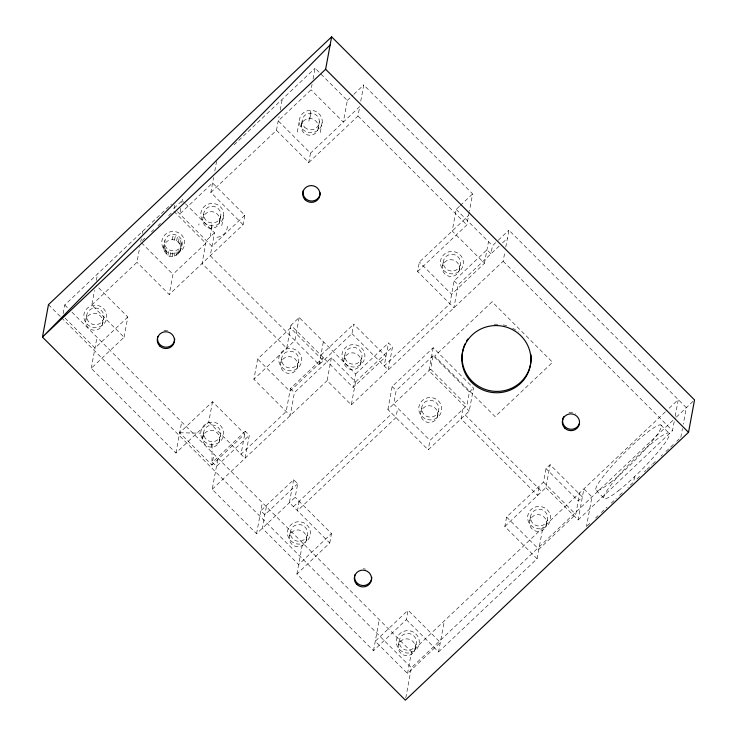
<?xml version="1.0" encoding="UTF-8"?>
<svg xmlns="http://www.w3.org/2000/svg" width="737" height="737" viewBox="0 0 737 737"><rect width="100%" height="100%" fill="white"/><g stroke="black" fill="none" stroke-linecap="round" stroke-linejoin="round"><path stroke-width="0.55" stroke-dasharray="3.69 2.76" d="M212.118 444.568L211.934 465.038L244.767 433.992L212.505 401.711L179.671 432.766L211.934 465.038L213.933 454.232M180.547 250.368C182.103 245.172 177.663 239.654 172.329 239.672A8.614 8.365 10.5 0 0 163.651 247.881C170.837 272.644 195.075 238.272 173.333 234.274A8.614 8.365 10.5 0 0 164.646 242.482C164.222 253.224 182.011 253.639 181.864 242.805M63.142 313.621L64.745 304.971L171.435 204.057M85.962 319.462L86.966 314.063M212.505 401.711L208.755 421.979L175.922 453.025L91.241 368.307L124.074 337.26L91.812 304.989L94.529 290.35M96.372 280.401L97.57 273.924M91.241 368.307L96.998 337.242M102.6 324.123A8.641 8.393 10.5 0 0 92.125 313.64A8.641 8.393 10.5 0 0 88.127 327.615A8.641 8.393 10.5 0 0 102.6 324.123L103.595 318.716A8.641 8.393 10.5 0 0 93.12 308.241A8.641 8.393 10.5 0 0 89.131 322.207A8.641 8.393 10.5 0 0 103.595 318.716M91.812 304.989L136.953 262.289L139.873 246.536M140.712 242.031L141.311 238.788M142.315 233.389L142.711 231.225M124.074 337.26L127.823 317.002L96.372 285.532M163.651 247.881L164.959 240.317M163.918 250.055L164.922 244.656M164.766 252.091L165.761 246.692M174.605 205.236L173.545 210.975L205.798 243.256L172.965 274.302L169.215 294.56L136.953 262.289M166.12 253.85L167.115 248.452M167.889 255.214L168.884 249.815M172.329 239.672L173.333 234.274M169.952 256.089L170.956 250.691M174.549 240.004L175.553 234.596M180.786 208.396L179.745 214.025L212.578 182.969L244.831 215.241L243.081 224.702L169.215 294.56M181.836 202.767L182.997 196.466M172.182 256.421L173.177 251.013M176.622 240.879L177.626 235.471M174.411 256.172L175.406 250.773M178.391 242.243L179.395 236.835M176.493 255.38L177.488 249.972M179.745 244.002L180.749 238.595M178.28 254.081L179.284 248.673M180.583 246.038L181.588 240.63M179.671 252.367L180.666 246.969M198.778 225.218L199.036 223.873M202.997 217.71L204.002 212.311M243.081 224.702L210.828 192.421L213.573 177.571M214.78 171.085L216.586 161.357M211.215 228.406L212.219 223.007M210.183 236.632L212.192 225.826M185.475 203.744L214.504 232.791L210.248 255.748L319.121 364.668L351.954 333.621L353.705 324.16L385.967 356.441L353.134 387.487L290.977 325.266L299.185 317.5L355.639 373.981L353.134 387.487M175.922 453.025L181.68 421.96M219.893 220.197L220.897 214.799M219.58 222.362A8.614 8.365 10.5 0 0 209.133 211.906A8.614 8.365 10.5 0 0 205.153 225.844A8.614 8.365 10.5 0 0 219.58 222.362L220.584 216.954A8.614 8.365 10.5 0 0 210.137 206.507A8.614 8.365 10.5 0 0 206.148 220.437A8.614 8.365 10.5 0 0 220.584 216.954M221.791 225.651L223.799 214.845M202.924 436.461L203.928 431.053M202.611 438.616L203.615 433.218M211.141 447.147L212.145 441.749M210.828 192.421L276.486 130.32L279.037 116.547M280.235 110.062L282.243 99.255M219.506 441.104A8.614 8.365 10.5 0 0 209.068 430.648A8.614 8.365 10.5 0 0 205.079 444.586A8.614 8.365 10.5 0 0 219.506 441.104L220.51 435.696A8.614 8.365 10.5 0 0 210.063 425.249A8.614 8.365 10.5 0 0 206.084 439.178A8.614 8.365 10.5 0 0 220.51 435.696M297.684 483.73L264.85 514.776L260.824 510.75L293.648 479.695L297.684 483.73L295.178 497.235L256.568 533.708L212.21 489.331L217.968 458.267M297.269 132.07L299.277 121.264M331.374 357.694L327.117 380.651L351.309 404.862L355.566 381.895L331.374 357.694L294.441 392.628L290.185 415.585L253.897 379.279L257.646 359.02L290.479 327.965L322.732 360.236L289.908 391.292L257.646 359.02M301.488 124.562L302.492 119.154M301.175 126.718L302.179 121.319M208.755 421.979L245.043 458.285L249.299 435.318L245.264 431.283L241.008 454.25L286.149 411.55L290.406 388.592L323.239 357.537L322.732 360.236M276.486 130.32L308.748 162.591L310.498 153.139L278.236 120.868L311.069 89.813L312.064 84.414M313.068 79.016L315.077 68.209L347.33 100.481L343.322 122.093L311.069 89.813M308.877 121.089L310.885 110.283M309.853 118.51L310.857 113.111M318.071 129.205A8.614 8.365 10.5 0 0 307.624 118.749A8.614 8.365 10.5 0 0 303.644 132.688A8.614 8.365 10.5 0 0 318.071 129.205L319.388 121.642M320.282 132.503L322.29 121.697M280.871 362.705L281.875 357.298M290.977 325.266L286.721 348.233L202.049 263.514L206.296 240.548L214.504 232.791M256.568 533.708L262.326 502.643M299.185 317.5L294.929 340.466L253.897 379.279M266.361 506.678L262.354 528.291L298.642 564.597L331.475 533.542L295.178 497.235M297.508 367.358A8.641 8.393 10.5 0 0 287.034 356.883A8.641 8.393 10.5 0 0 283.036 370.858A8.641 8.393 10.5 0 0 297.508 367.358L298.513 361.959A8.641 8.393 10.5 0 0 288.029 351.475A8.641 8.393 10.5 0 0 284.04 365.451A8.641 8.393 10.5 0 0 298.513 361.959M308.748 162.591L357.989 116.022L359.739 106.561L310.498 153.139M360.743 101.162L363.746 84.958L472.62 193.877L469.414 211.16M293.648 479.695L289.401 502.652L329.725 542.994L296.891 574.049L373.502 650.697L406.336 619.642L408.086 610.19L440.348 642.461L407.515 673.517L375.253 641.245L408.086 610.19M319.121 364.668L323.377 341.71M289.613 536.002L290.608 530.603M299.213 501.271L297.462 510.723L395.953 417.575L397.704 408.114M296.891 574.049L302.649 542.985M306.242 540.663A8.641 8.393 10.5 0 0 295.767 530.179A8.641 8.393 10.5 0 0 291.769 544.155A8.641 8.393 10.5 0 0 306.242 540.663L307.246 535.265A8.641 8.393 10.5 0 0 296.771 524.781A8.641 8.393 10.5 0 0 292.773 538.756A8.641 8.393 10.5 0 0 307.246 535.265M344.105 358.901L345.109 353.493M360.734 363.562A8.641 8.393 10.5 0 0 350.259 353.078A8.641 8.393 10.5 0 0 346.261 367.054A8.641 8.393 10.5 0 0 360.734 363.562L361.738 358.154A8.641 8.393 10.5 0 0 351.263 347.671A8.641 8.393 10.5 0 0 347.265 361.646A8.641 8.393 10.5 0 0 361.738 358.154M329.725 542.994L331.475 533.542M351.954 333.621L388.242 369.928L392.499 346.961L388.473 342.926L384.217 365.893L449.874 303.791L454.13 280.825L486.964 249.779L490.989 253.814L492.491 245.707L497.42 241.045M387.892 409.505L392.148 386.538L433.181 347.726L473.504 388.067L469.248 411.025L428.215 449.846L387.892 409.505L430.611 369.145L433.107 355.639L469.405 391.946L466.899 405.451L429.966 440.385L428.215 449.846M499.198 246.047L458.165 284.86L453.909 307.826L417.612 271.52L419.371 262.059L468.612 215.48M433.107 355.639L396.174 390.573L393.669 404.079L429.966 440.385M442.596 265.744L443.6 260.345M373.502 650.697L379.26 619.633M459.483 206.296L456.203 209.4L452.196 231.013L484.458 263.284L451.624 294.33L419.371 262.059M420.928 411.799L421.933 406.4M433.181 347.726L428.925 370.693L469.248 411.025M417.612 271.52L466.862 224.942L469.211 212.247M459.225 270.405A8.641 8.393 10.5 0 0 448.75 259.921A8.641 8.393 10.5 0 0 444.752 273.897A8.641 8.393 10.5 0 0 459.225 270.405L460.229 264.998A8.641 8.393 10.5 0 0 449.754 254.523A8.641 8.393 10.5 0 0 445.756 268.498A8.641 8.393 10.5 0 0 460.229 264.998M437.566 416.46A8.641 8.393 10.5 0 0 427.092 405.976A8.641 8.393 10.5 0 0 423.093 419.952A8.641 8.393 10.5 0 0 437.566 416.46L438.57 411.053A8.641 8.393 10.5 0 0 428.086 400.578A8.641 8.393 10.5 0 0 424.097 414.544A8.641 8.393 10.5 0 0 438.57 411.053M398.487 644.921L399.482 639.523M407.515 673.517L411.522 651.904L665.741 411.458M484.458 263.284L488.465 241.672M405.783 697.911L411.375 667.731L675.47 417.953M415.115 649.583A8.641 8.393 10.5 0 0 404.641 639.099A8.641 8.393 10.5 0 0 400.642 653.074A8.641 8.393 10.5 0 0 415.115 649.583L416.119 644.184A8.641 8.393 10.5 0 0 405.645 633.7A8.641 8.393 10.5 0 0 401.647 647.676A8.641 8.393 10.5 0 0 416.119 644.184M462.79 409.339L461.04 418.791L537.66 495.439L539.41 485.987M351.309 404.862L503.15 261.248L504.974 251.409M505.785 247.033L508.908 230.184L686.331 407.681L683.273 424.19M406.336 619.642L438.589 651.913L444.347 620.849M438.589 651.913L537.08 558.766L504.827 526.494L506.577 517.033L543.51 482.099L546.016 468.594L550.115 464.715L582.377 496.987L578.278 500.865L546.016 468.594M529.802 520.718L530.806 515.32M504.827 526.494L545.859 487.673L550.115 464.715M537.08 558.766L542.837 527.701M546.439 525.38A8.641 8.393 10.5 0 0 535.965 514.896A8.641 8.393 10.5 0 0 531.967 528.871A8.641 8.393 10.5 0 0 546.439 525.38L547.434 519.972A8.641 8.393 10.5 0 0 536.96 509.497A8.641 8.393 10.5 0 0 532.971 523.473A8.641 8.393 10.5 0 0 547.434 519.972M506.577 517.033L538.839 549.305L575.772 514.38L579.779 492.767M545.859 487.673L578.121 519.944L583.879 488.88L591.94 496.95L586.44 526.669M634.631 476.627L633.627 482.026L627.832 487.516M578.121 519.944L672.513 430.675L674.364 420.689M675.184 416.258L678.27 399.611L666.57 410.675M680.822 437.391L682.453 428.593M234.034 144.848L315.077 68.209M174.043 208.276L182.251 200.519L184.665 202.933M142.352 240.483L144.811 238.152M151.38 231.943L153.84 229.612M157.948 225.734L160.408 223.403M168.616 215.637L172.716 211.759M347.33 100.481L353.078 95.045M353.898 94.272L363.746 84.958M127.823 317.002L94.999 348.048L63.548 316.588M244.831 215.241L212.007 246.296L175.655 209.888M460.312 205.522L472.62 193.877M320.881 355.216L353.705 324.16M245.264 431.283L212.431 462.339L216.466 466.374L249.299 435.318M212.21 489.331L327.117 380.651M355.639 373.981L388.473 342.926M498.24 240.271L508.908 230.184M355.566 381.895L392.499 346.961M502.487 242.943L507.406 238.281M293.427 506.688L391.918 413.54M469.405 391.946L473.504 388.067M676.308 417.16L694.54 399.915M587.269 525.886L590.577 522.754M595.542 518.056L598.029 515.707M601.337 512.574L607.141 507.093M611.277 503.178L616.243 498.479M619.559 495.347L623.695 491.432M636.943 478.893L640.25 475.761M644.396 471.846L646.054 470.28M646.874 469.497L651.849 464.798M652.678 464.015L656.814 460.1M660.951 456.185L662.609 454.618M665.926 451.486L673.369 444.439M676.686 441.306L679.164 438.957M179.671 432.766L200.713 433.163M456.203 209.4L492.491 245.707M357.989 116.022L466.862 224.942M503.15 261.248L672.513 430.675M660.803 424.963L668.864 433.034M454.13 280.825L458.165 284.86M596.344 490.547L604.404 498.608M430.611 369.145L466.899 405.451M543.51 482.099L575.772 514.38M465.148 414.913L541.759 491.561M392.148 386.538L396.174 390.573M290.406 388.592L294.441 392.628M141.513 242.842L172.965 274.302M64.745 304.971L68.771 309.006M71.996 312.23L411.522 651.904M48.467 304.667L60.674 316.882M61.484 317.693L411.375 667.731M363.267 568.78A8.641 8.393 10.5 0 1 365.497 569.111M569.01 412.757A8.641 8.393 10.5 0 1 575.551 413.724M494.131 324.298A34.556 33.552 10.5 0 1 498.663 324.308M503.131 324.897A34.556 33.552 10.5 0 1 507.507 326.058M512.685 328.26A34.556 33.552 10.5 0 1 518.351 331.945M163.946 330.655A8.641 8.393 10.5 0 1 168.414 330.738M227.383 226.305A11.516 11.184 10.5 0 1 215.775 237.286M492.086 301.774L434.637 356.109L495.117 416.626L552.575 362.282L492.086 301.774M204.085 222.399A11.516 11.184 10.5 0 0 223.375 217.737A11.516 11.184 10.5 0 0 209.409 203.762A11.516 11.184 10.5 0 0 204.085 222.399M345.211 363.59A11.516 11.184 10.5 0 0 364.511 358.928A11.516 11.184 10.5 0 0 350.545 344.953A11.516 11.184 10.5 0 0 345.211 363.59M87.077 324.151A11.516 11.184 10.5 0 0 106.368 319.499A11.516 11.184 10.5 0 0 92.401 305.523A11.516 11.184 10.5 0 0 87.077 324.151M443.702 270.433A11.516 11.184 10.5 0 0 463.002 265.781A11.516 11.184 10.5 0 0 449.036 251.805A11.516 11.184 10.5 0 0 443.702 270.433M530.916 525.407A11.516 11.184 10.5 0 0 550.207 520.755A11.516 11.184 10.5 0 0 536.241 506.78A11.516 11.184 10.5 0 0 530.916 525.407M290.719 540.691A11.516 11.184 10.5 0 0 310.019 536.039A11.516 11.184 10.5 0 0 296.044 522.063A11.516 11.184 10.5 0 0 290.719 540.691M610.42 482.634A46.072 6.347 -45 0 0 661.402 426.705A46.072 6.347 -45 0 0 613.893 463.923A46.072 6.347 -45 0 0 610.42 482.634M204.011 441.141A11.516 11.184 10.5 0 0 223.311 436.479A11.516 11.184 10.5 0 0 209.336 422.513A11.516 11.184 10.5 0 0 204.011 441.141M281.985 367.394A11.516 11.184 10.5 0 0 301.276 362.733A11.516 11.184 10.5 0 0 287.31 348.758A11.516 11.184 10.5 0 0 281.985 367.394M165.051 250.405A11.516 11.184 10.5 0 0 184.342 245.743A11.516 11.184 10.5 0 0 170.376 231.777A11.516 11.184 10.5 0 0 165.051 250.405M302.575 129.242A11.516 11.184 10.5 0 0 321.866 124.581A11.516 11.184 10.5 0 0 307.9 110.614A11.516 11.184 10.5 0 0 302.575 129.242M399.592 649.61A11.516 11.184 10.5 0 0 418.892 644.958A11.516 11.184 10.5 0 0 404.917 630.983A11.516 11.184 10.5 0 0 399.592 649.61M422.043 416.488A11.516 11.184 10.5 0 0 441.334 411.836A11.516 11.184 10.5 0 0 427.368 397.86A11.516 11.184 10.5 0 0 422.043 416.488M304.639 127.28A8.614 8.365 10.5 0 0 319.075 123.798A8.614 8.365 10.5 0 0 308.628 113.351A8.614 8.365 10.5 0 0 304.639 127.28M618.481 490.704A46.072 6.347 -45 0 0 669.463 434.775A46.072 6.347 -45 0 0 621.954 471.993A46.072 6.347 -45 0 0 618.481 490.704"/><path stroke-width="1.11" d="M330.13 44.957L42.46 337.085L325.625 69.269L331.632 36.85L694.54 399.915L688.533 432.333L405.368 700.15L42.46 337.085L48.467 304.667L331.632 36.85M325.625 69.269L688.533 432.333M371.817 577.338A8.641 8.393 10.5 0 1 361.987 585.473A8.641 8.393 10.5 0 1 354.875 574.842M579.485 423.241A8.641 8.393 10.5 0 1 567.794 428.602A8.641 8.393 10.5 0 1 563.731 416.571M530.953 354.663A34.556 33.552 10.5 0 1 491.211 390.932A34.556 33.552 10.5 0 1 465.084 343.829M466.613 340.909A34.556 33.552 10.5 0 1 467.802 339.038M174.743 338.965A8.641 8.393 10.5 0 1 164.904 347.109A8.641 8.393 10.5 0 1 157.792 336.477M320.236 192.808A8.641 8.393 10.5 0 1 310.397 200.943A8.641 8.393 10.5 0 1 303.285 190.312M468.437 378.625A34.556 33.552 10.5 0 0 527.904 373.162A34.556 33.552 10.5 0 0 492.767 325.726A34.556 33.552 10.5 0 0 468.437 378.625M159.708 345.975A8.641 8.393 10.5 0 0 174.172 342.484A8.641 8.393 10.5 0 0 163.697 332.009A8.641 8.393 10.5 0 0 159.708 345.975M564.763 428.086A8.641 8.393 10.5 0 0 579.236 424.595A8.641 8.393 10.5 0 0 568.761 414.111A8.641 8.393 10.5 0 0 564.763 428.086M356.782 584.349A8.641 8.393 10.5 0 0 371.255 580.857A8.641 8.393 10.5 0 0 360.78 570.374A8.641 8.393 10.5 0 0 356.782 584.349M305.201 199.819A8.641 8.393 10.5 0 0 319.665 196.318A8.641 8.393 10.5 0 0 309.19 185.844A8.641 8.393 10.5 0 0 305.201 199.819"/></g></svg>
